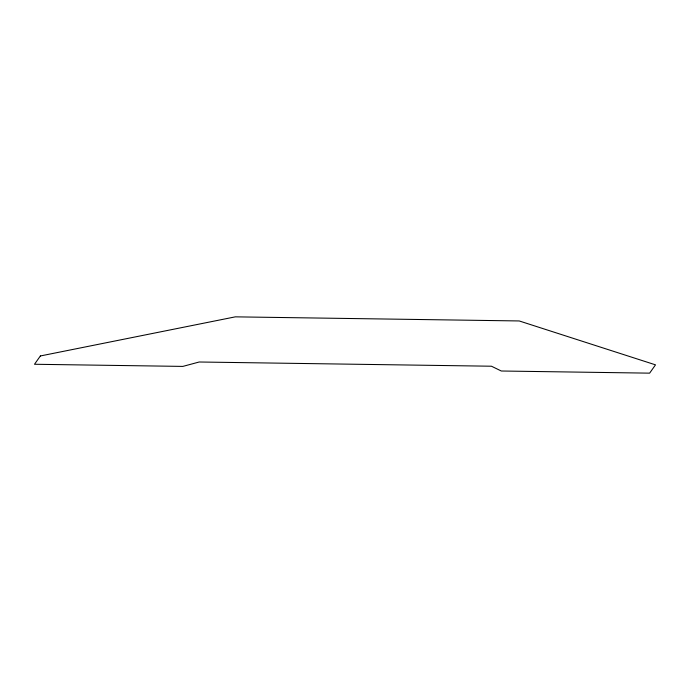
<?xml version="1.0" encoding="UTF-8"?>
<svg xmlns="http://www.w3.org/2000/svg" width="690" height="690" viewBox="0 0 690 690"><rect width="100%" height="100%" fill="white"/><g stroke="black" fill="none" stroke-linecap="round" stroke-linejoin="round"><path stroke-width="1.03" d="M40.374 355.962L34.5 364.268L182.833 366.407L199.194 362L491.444 366.218L501.302 371.004L649.626 373.152L655.5 364.846L519.242 320.954L235.333 316.848L40.374 355.962"/></g></svg>
